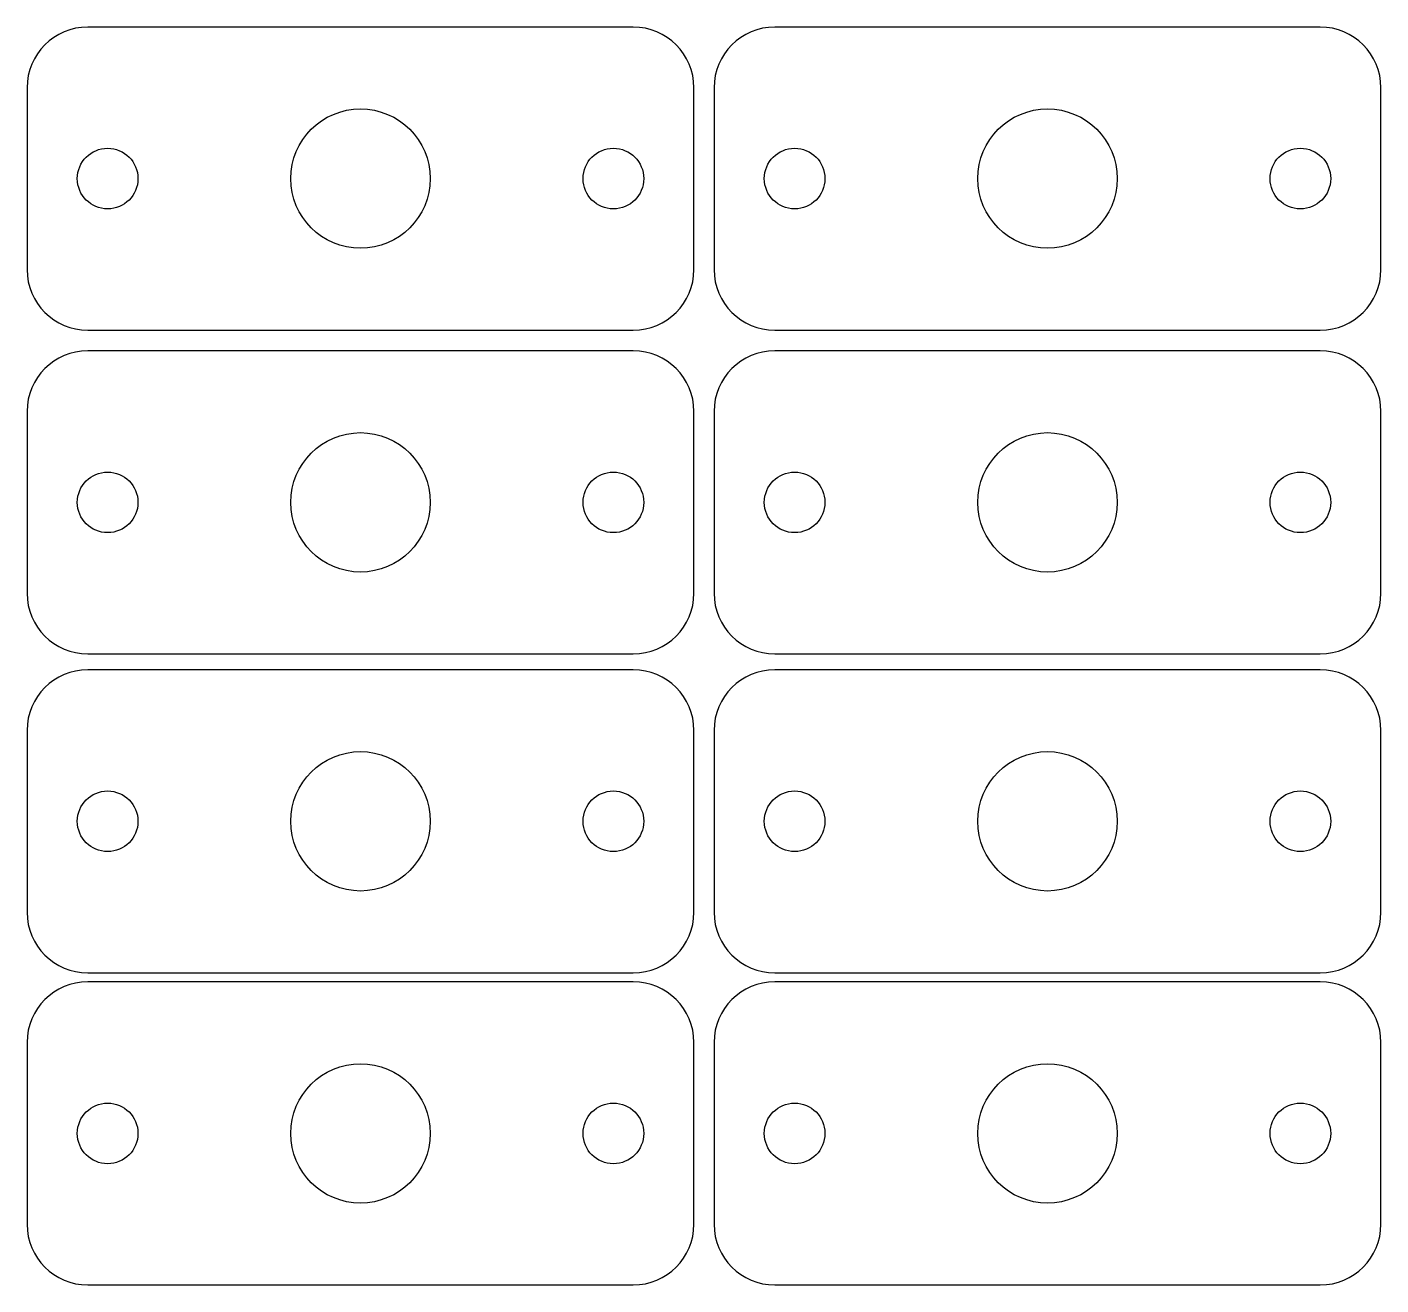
# Model space of a CAD drawing. Header units: inches. Extents: x 0.34 to 4.81, y 0.31 to 4.46.
import ezdxf

# ---------------------------------------------------------------- set-up
doc = ezdxf.new("R2010")
doc.units = ezdxf.units.IN
doc.header["$MEASUREMENT"] = 0
doc.layers.add('Inside', color=1, linetype='Continuous')

msp = doc.modelspace()

# ---------------------------------------------------------------- linework, layer by layer
at = {"linetype": 'Continuous', "lineweight": 25}
for p, q in [((2.3444, 4.4589), (0.5444, 4.4589)), ((4.6109, 4.4589), (2.8109, 4.4589)), ((0.3444, 4.2589), (0.3444, 3.6589)), ((2.5444, 3.6589), (2.5444, 4.2589)), ((2.6109, 4.2589), (2.6109, 3.6589)), ((4.8109, 3.6589), (4.8109, 4.2589)), ((0.5444, 3.4589), (2.3444, 3.4589)), ((2.8109, 3.4589), (4.6109, 3.4589)), ((2.3444, 3.3906), (0.5444, 3.3906)), ((4.6109, 3.3906), (2.8109, 3.3906)), ((0.3444, 3.1906), (0.3444, 2.5906)), ((2.5444, 2.5906), (2.5444, 3.1906)), ((2.6109, 3.1906), (2.6109, 2.5906)), ((4.8109, 2.5906), (4.8109, 3.1906)), ((0.5444, 2.3906), (2.3444, 2.3906)), ((2.8109, 2.3906), (4.6109, 2.3906)), ((2.3444, 2.3382), (0.5444, 2.3382)), ((4.6109, 2.3382), (2.8109, 2.3382)), ((0.3444, 2.1382), (0.3444, 1.5382)), ((2.5444, 1.5382), (2.5444, 2.1382)), ((2.6109, 2.1382), (2.6109, 1.5382)), ((4.8109, 1.5382), (4.8109, 2.1382)), ((0.5444, 1.3382), (2.3444, 1.3382)), ((2.3444, 1.3084), (0.5444, 1.3084)), ((2.8109, 1.3382), (4.6109, 1.3382)), ((4.6109, 1.3084), (2.8109, 1.3084)), ((0.3444, 1.1084), (0.3444, 0.5084)), ((2.5444, 0.5084), (2.5444, 1.1084)), ((2.6109, 1.1084), (2.6109, 0.5084)), ((4.8109, 0.5084), (4.8109, 1.1084)), ((0.5444, 0.3084), (2.3444, 0.3084)), ((2.8109, 0.3084), (4.6109, 0.3084))]:
    msp.add_line(p, q, dxfattribs=at)
for centre, start, end in [((0.5444, 4.2589), 90, 180), ((2.3444, 4.2589), 0, 90), ((2.8109, 4.2589), 90, 180), ((4.6109, 4.2589), 0, 90), ((0.5444, 3.6589), 180, 270), ((2.3444, 3.6589), 270, 0), ((2.8109, 3.6589), 180, 270), ((4.6109, 3.6589), 270, 0), ((0.5444, 3.1906), 90, 180), ((2.3444, 3.1906), 0, 90), ((2.8109, 3.1906), 90, 180), ((4.6109, 3.1906), 0, 90), ((0.5444, 2.5906), 180, 270), ((2.3444, 2.5906), 270, 0), ((2.8109, 2.5906), 180, 270), ((4.6109, 2.5906), 270, 0), ((0.5444, 2.1382), 90, 180), ((2.3444, 2.1382), 0, 90), ((2.8109, 2.1382), 90, 180), ((4.6109, 2.1382), 0, 90), ((0.5444, 1.5382), 180, 270), ((2.3444, 1.5382), 270, 0), ((2.8109, 1.5382), 180, 270), ((4.6109, 1.5382), 270, 0), ((0.5444, 1.1084), 90, 180), ((2.3444, 1.1084), 0, 90), ((2.8109, 1.1084), 90, 180), ((4.6109, 1.1084), 0, 90), ((0.5444, 0.5084), 180, 270), ((2.3444, 0.5084), 270, 0), ((2.8109, 0.5084), 180, 270), ((4.6109, 0.5084), 270, 0)]:
    msp.add_arc(centre, 0.2, start, end, dxfattribs=at)
at = {"layer": 'Inside', "linetype": 'Continuous', "lineweight": 25}
for centre, radius in [((1.4444, 3.9589), 0.23), ((3.7109, 3.9589), 0.23), ((0.6102, 3.9589), 0.1), ((2.2787, 3.9589), 0.1), ((2.8766, 3.9589), 0.1), ((4.5451, 3.9589), 0.1), ((1.4444, 2.8906), 0.23), ((3.7109, 2.8906), 0.23), ((0.6102, 2.8906), 0.1), ((2.2787, 2.8906), 0.1), ((2.8766, 2.8906), 0.1), ((4.5451, 2.8906), 0.1), ((1.4444, 1.8382), 0.23), ((3.7109, 1.8382), 0.23), ((0.6102, 1.8382), 0.1), ((2.2787, 1.8382), 0.1), ((2.8766, 1.8382), 0.1), ((4.5451, 1.8382), 0.1), ((1.4444, 0.8084), 0.23), ((3.7109, 0.8084), 0.23), ((0.6102, 0.8084), 0.1), ((2.2787, 0.8084), 0.1), ((2.8766, 0.8084), 0.1), ((4.5451, 0.8084), 0.1)]:
    msp.add_circle(centre, radius, dxfattribs=at)

doc.saveas('drawing.dxf')
